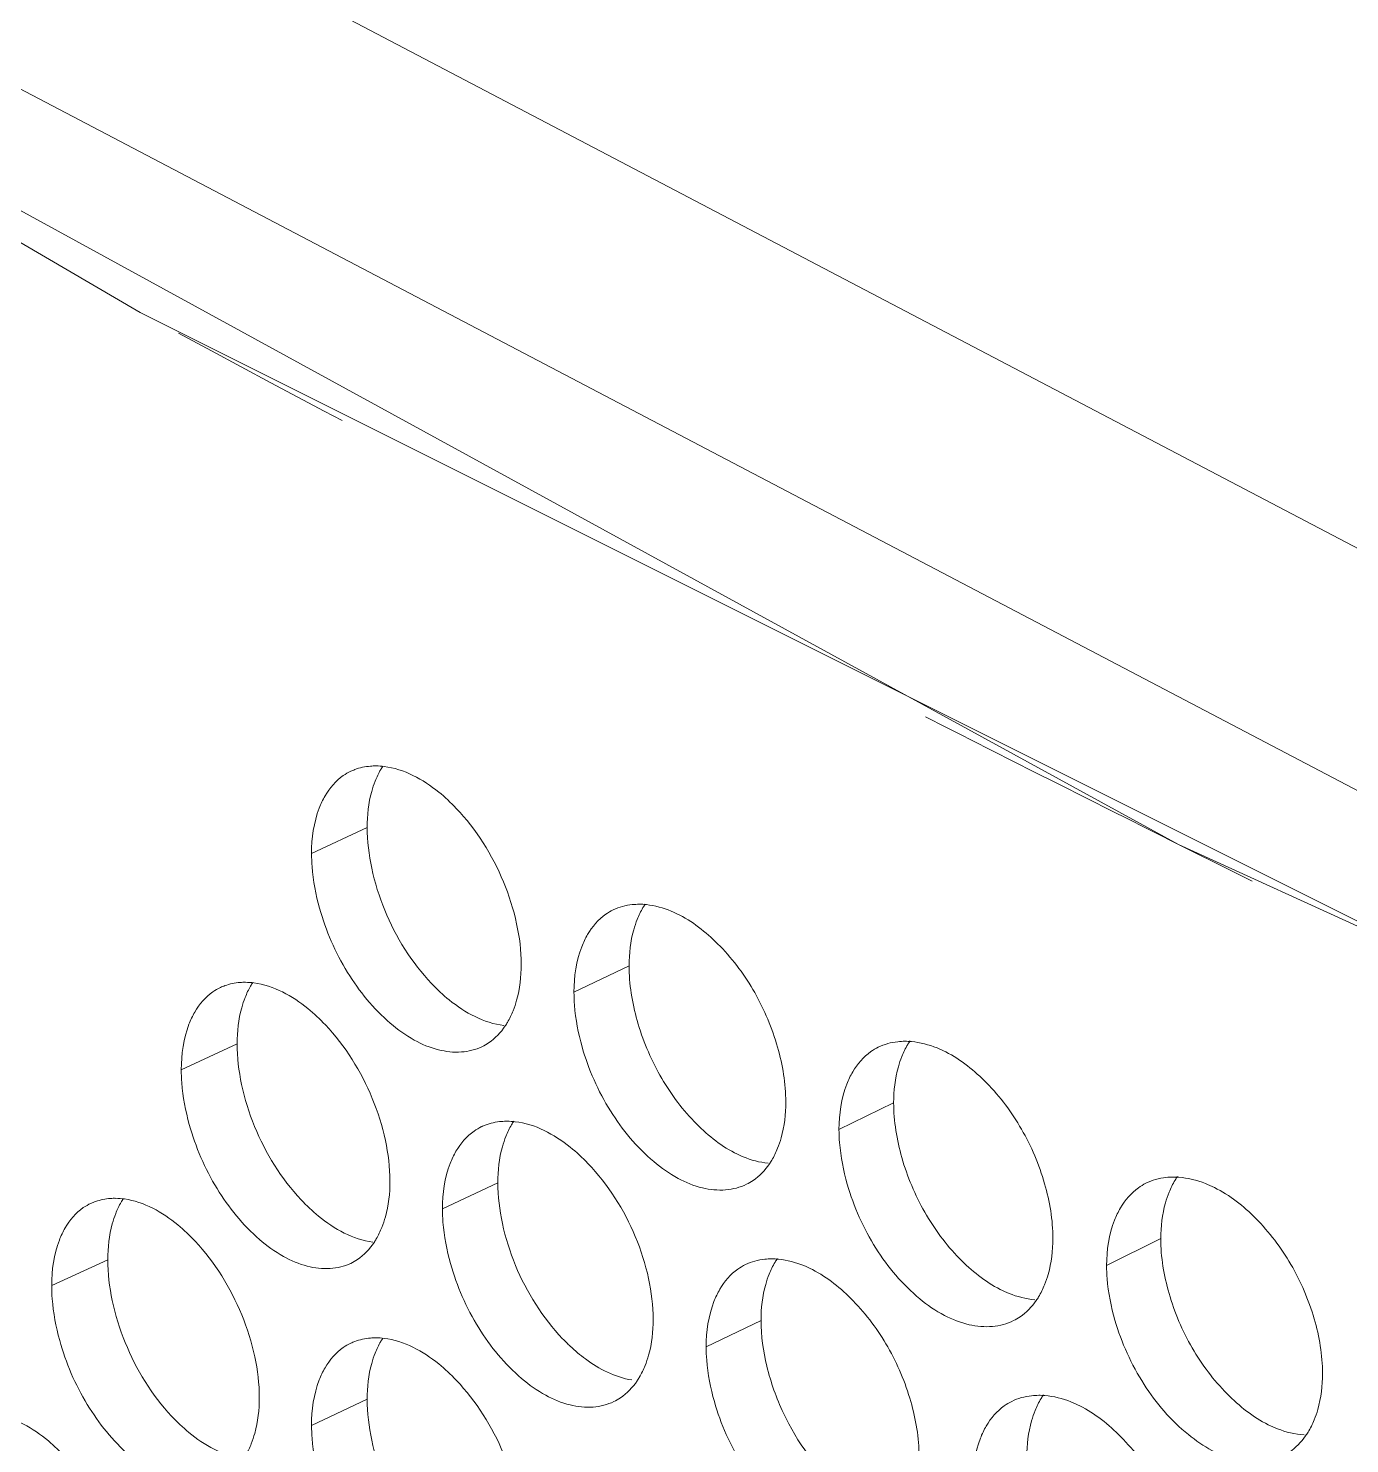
# Model space of a CAD drawing. Header units: millimetres. Extents: x 1177 to 4147, y 93 to 2194.
# Drawn here: x 2566.14 to 2584.33, y 1032.4 to 1051.89 of the extents above; entities that cross this region are included whole.
import ezdxf

# ---------------------------------------------------------------- set-up
doc = ezdxf.new("R2010")
doc.units = ezdxf.units.MM
doc.header["$LTSCALE"] = 0.1
doc.layers.get('0').update_dxf_attribs({"lineweight": 13})
doc.layers.add('标注', color=251, linetype='Continuous', lineweight=9)

# ---------------------------------------------------------------- blocks, each defined once
blk = doc.blocks.new('02')
for p, q in [((4437.242, 1088.383), (4405.308, 1106.991)), ((4409.242, 1104.407), (4457.667, 1077.918)), ((4424.659, 1102.91), (4464.428, 1082.046)), ((4422.405, 1099.322), (4467.017, 1075.917)), ((4480.329, 1066.839), (4437.242, 1088.383)), ((4452.69, 1080.429), (4453.107, 1080.217)), ((4453.107, 1080.217), (4453.39, 1080.073)), ((4457.176, 1078.164), (4457.667, 1077.918)), ((4457.667, 1077.918), (4510.646, 1053.705)), ((4457.667, 1077.918), (4457.824, 1077.84)), ((4457.824, 1077.84), (4458.579, 1077.463)), ((4458.579, 1077.463), (4459.119, 1077.194))]:
    blk.add_line(p, q)
at = {"layer": '标注'}
for p, q in [((4438.642, 1087.629), (4437.998, 1087.975)), ((4439.23, 1087.313), (4438.642, 1087.629)), ((4439.814, 1087.001), (4439.23, 1087.313)), ((4440.859, 1086.444), (4439.814, 1087.001)), ((4441.215, 1086.254), (4440.859, 1086.444)), ((4453.39, 1080.073), (4453.599, 1079.967)), ((4453.599, 1079.967), (4454.01, 1079.758)), ((4454.01, 1079.758), (4454.422, 1079.55)), ((4454.422, 1079.55), (4454.834, 1079.342)), ((4454.834, 1079.342), (4455.246, 1079.134)), ((4455.246, 1079.134), (4455.921, 1078.794)), ((4455.921, 1078.794), (4456.308, 1078.599)), ((4456.308, 1078.599), (4456.721, 1078.392)), ((4456.721, 1078.392), (4456.977, 1078.263)), ((4441.706, 1078.253), (4440.612, 1077.74)), ((4456.977, 1078.263), (4457.176, 1078.164)), ((4446.859, 1075.532), (4445.775, 1075.014)), ((4439.148, 1073.998), (4438.049, 1073.487)), ((4452.064, 1072.835), (4450.989, 1072.312)), ((4444.276, 1071.264), (4443.187, 1070.749)), ((4457.319, 1070.163), (4456.254, 1069.634)), ((4436.603, 1069.749), (4435.5, 1069.241)), ((4449.455, 1068.555), (4448.376, 1068.035)), ((4441.706, 1067.003), (4440.612, 1066.49))]:
    blk.add_line(p, q, dxfattribs=at)
for centre, radius, start, end in [((4441.831, 1078.405), 1.051, 110.5478, 115.181), ((4441.87, 1078.06), 1.402, 83.021, 89.4851), ((4447.053, 1075.321), 1.421, 84.008, 89.7708), ((4439.261, 1074.159), 1.043, 109.8653, 114.9718), ((4439.298, 1073.813), 1.393, 82.5184, 89.3404), ((4452.287, 1072.606), 1.439, 84.9711, 90.0516), ((4444.413, 1071.408), 1.06, 111.219, 115.391), ((4444.455, 1071.062), 1.411, 83.5175, 89.6286), ((4457.571, 1069.915), 1.459, 85.9113, 90.3279), ((4436.704, 1069.918), 1.034, 109.1713, 114.7632), ((4436.739, 1069.573), 1.384, 82.0095, 89.1943), ((4449.664, 1068.335), 1.43, 84.4925, 89.9118), ((4441.831, 1067.155), 1.051, 110.5478, 115.181), ((4441.87, 1066.81), 1.402, 83.021, 89.4851), ((4448.358, 1070.876), 3.881, 223.6886, 226.8164), ((4454.923, 1065.632), 1.449, 85.444, 90.1903)]:
    blk.add_arc(centre, radius, start, end, dxfattribs=at)
for points, knots in [([(4441.383, 1079.357), (4441.332, 1079.333), (4441.127, 1079.215), (4440.967, 1079.027), (4440.878, 1078.872)], [0, 0, 0, 0, 0.241405, 1, 1, 1, 1]), ([(4441.883, 1079.462), (4441.846, 1079.462), (4441.703, 1079.457), (4441.561, 1079.427), (4441.462, 1079.39)], [0, 0, 0, 0, 0.257421, 1, 1, 1, 1]), ([(4442.016, 1079.458), (4442.001, 1079.436), (4441.943, 1079.342), (4441.895, 1079.241), (4441.864, 1079.163)], [0, 0, 0, 0, 0.24229, 1, 1, 1, 1]), ([(4443.46, 1078.627), (4443.352, 1078.741), (4442.951, 1079.117), (4442.433, 1079.404), (4442.04, 1079.451)], [0, 0, 0, 0, 0.2848, 1, 1, 1, 1]), ([(4441.864, 1079.163), (4441.838, 1079.096), (4441.74, 1078.803), (4441.706, 1078.49), (4441.706, 1078.253)], [0, 0, 0, 0, 0.231941, 1, 1, 1, 1]), ([(4440.878, 1078.872), (4440.833, 1078.796), (4440.667, 1078.441), (4440.612, 1078.042), (4440.612, 1077.74)], [0, 0, 0, 0, 0.226413, 1, 1, 1, 1]), ([(4444.738, 1075.557), (4444.738, 1075.826), (4444.667, 1076.384), (4444.326, 1077.463), (4443.855, 1078.213), (4443.46, 1078.627)], [0, 0, 0, 0, 0.23815, 0.493704, 1, 1, 1, 1]), ([(4441.706, 1078.253), (4441.706, 1077.984), (4441.776, 1077.426), (4442.114, 1076.346), (4442.582, 1075.595), (4442.975, 1075.18)], [0, 0, 0, 0, 0.238364, 0.494066, 1, 1, 1, 1]), ([(4440.612, 1077.74), (4440.612, 1077.653), (4440.627, 1077.29), (4440.696, 1076.929), (4440.77, 1076.662)], [0, 0, 0, 0, 0.238347, 1, 1, 1, 1]), ([(4447.059, 1076.741), (4447.013, 1076.741), (4446.838, 1076.733), (4446.665, 1076.687), (4446.547, 1076.631)], [0, 0, 0, 0, 0.258386, 1, 1, 1, 1]), ([(4447.176, 1076.743), (4447.161, 1076.721), (4447.101, 1076.625), (4447.051, 1076.522), (4447.019, 1076.443)], [0, 0, 0, 0, 0.242372, 1, 1, 1, 1]), ([(4447.855, 1076.528), (4447.8, 1076.556), (4447.593, 1076.653), (4447.368, 1076.716), (4447.201, 1076.733)], [0, 0, 0, 0, 0.266572, 1, 1, 1, 1]), ([(4440.77, 1076.662), (4440.893, 1076.22), (4441.255, 1075.389), (4441.953, 1074.534), (4442.602, 1074.062), (4443.082, 1073.861), (4443.548, 1073.808), (4443.839, 1073.88), (4443.965, 1073.939)], [0, 0, 0, 0, 0.296459, 0.577388, 0.701761, 0.811885, 0.909764, 1, 1, 1, 1]), ([(4446.547, 1076.631), (4446.496, 1076.606), (4446.292, 1076.488), (4446.133, 1076.3), (4446.043, 1076.146)], [0, 0, 0, 0, 0.241792, 1, 1, 1, 1]), ([(4447.019, 1076.443), (4446.993, 1076.376), (4446.895, 1076.082), (4446.859, 1075.769), (4446.859, 1075.532)], [0, 0, 0, 0, 0.232238, 1, 1, 1, 1]), ([(4449.942, 1072.85), (4449.942, 1073.213), (4449.815, 1073.965), (4449.375, 1075.017), (4448.716, 1075.912), (4448.152, 1076.373), (4447.855, 1076.528)], [0, 0, 0, 0, 0.247645, 0.51293, 0.771215, 1, 1, 1, 1]), ([(4446.043, 1076.146), (4445.998, 1076.069), (4445.831, 1075.715), (4445.775, 1075.316), (4445.775, 1075.014)], [0, 0, 0, 0, 0.226902, 1, 1, 1, 1]), ([(4444.578, 1074.647), (4444.605, 1074.714), (4444.703, 1075.007), (4444.738, 1075.32), (4444.738, 1075.557)], [0, 0, 0, 0, 0.232176, 1, 1, 1, 1]), ([(4446.859, 1075.532), (4446.859, 1075.169), (4446.985, 1074.417), (4447.421, 1073.364), (4448.076, 1072.468), (4448.638, 1072.006), (4448.935, 1071.852)], [0, 0, 0, 0, 0.247948, 0.513377, 0.771501, 1, 1, 1, 1]), ([(4438.82, 1075.104), (4438.769, 1075.08), (4438.563, 1074.963), (4438.404, 1074.774), (4438.314, 1074.62)], [0, 0, 0, 0, 0.241203, 1, 1, 1, 1]), ([(4439.314, 1075.206), (4439.278, 1075.206), (4439.14, 1075.202), (4439.003, 1075.174), (4438.906, 1075.139)], [0, 0, 0, 0, 0.257304, 1, 1, 1, 1]), ([(4439.455, 1075.2), (4439.441, 1075.178), (4439.383, 1075.084), (4439.336, 1074.985), (4439.306, 1074.907)], [0, 0, 0, 0, 0.242253, 1, 1, 1, 1]), ([(4440.884, 1074.368), (4440.776, 1074.481), (4440.38, 1074.856), (4439.868, 1075.143), (4439.479, 1075.194)], [0, 0, 0, 0, 0.284863, 1, 1, 1, 1]), ([(4442.975, 1075.18), (4443.084, 1075.066), (4443.484, 1074.688), (4444.005, 1074.402), (4444.398, 1074.357)], [0, 0, 0, 0, 0.284914, 1, 1, 1, 1]), ([(4439.306, 1074.907), (4439.279, 1074.841), (4439.183, 1074.547), (4439.148, 1074.235), (4439.148, 1073.998)], [0, 0, 0, 0, 0.231792, 1, 1, 1, 1]), ([(4445.775, 1075.014), (4445.775, 1074.927), (4445.79, 1074.563), (4445.86, 1074.203), (4445.935, 1073.936)], [0, 0, 0, 0, 0.238408, 1, 1, 1, 1]), ([(4438.314, 1074.62), (4438.27, 1074.543), (4438.104, 1074.188), (4438.049, 1073.789), (4438.049, 1073.487)], [0, 0, 0, 0, 0.22617, 1, 1, 1, 1]), ([(4444.423, 1074.349), (4444.438, 1074.371), (4444.498, 1074.467), (4444.547, 1074.568), (4444.578, 1074.647)], [0, 0, 0, 0, 0.242345, 1, 1, 1, 1]), ([(4442.155, 1071.295), (4442.155, 1071.564), (4442.085, 1072.122), (4441.745, 1073.201), (4441.276, 1073.953), (4440.884, 1074.368)], [0, 0, 0, 0, 0.238218, 0.493853, 1, 1, 1, 1]), ([(4443.965, 1073.939), (4444.01, 1073.961), (4444.191, 1074.063), (4444.337, 1074.219), (4444.423, 1074.349)], [0, 0, 0, 0, 0.243242, 1, 1, 1, 1]), ([(4439.148, 1073.998), (4439.148, 1073.729), (4439.217, 1073.172), (4439.552, 1072.095), (4440.016, 1071.343), (4440.406, 1070.928)], [0, 0, 0, 0, 0.238381, 0.494102, 1, 1, 1, 1]), ([(4445.935, 1073.936), (4446.06, 1073.494), (4446.427, 1072.662), (4447.134, 1071.809), (4447.792, 1071.341), (4448.277, 1071.144), (4448.748, 1071.096), (4449.042, 1071.171), (4449.169, 1071.232)], [0, 0, 0, 0, 0.295542, 0.576027, 0.700439, 0.810823, 0.909172, 1, 1, 1, 1]), ([(4451.762, 1073.929), (4451.711, 1073.904), (4451.508, 1073.784), (4451.349, 1073.597), (4451.259, 1073.444)], [0, 0, 0, 0, 0.242161, 1, 1, 1, 1]), ([(4452.286, 1074.045), (4452.239, 1074.045), (4452.06, 1074.036), (4451.882, 1073.987), (4451.762, 1073.929)], [0, 0, 0, 0, 0.258402, 1, 1, 1, 1]), ([(4452.387, 1074.053), (4452.371, 1074.03), (4452.309, 1073.932), (4452.258, 1073.828), (4452.226, 1073.746)], [0, 0, 0, 0, 0.242465, 1, 1, 1, 1]), ([(4453.089, 1073.836), (4453.033, 1073.864), (4452.819, 1073.963), (4452.586, 1074.025), (4452.413, 1074.04)], [0, 0, 0, 0, 0.266651, 1, 1, 1, 1]), ([(4452.226, 1073.746), (4452.199, 1073.68), (4452.1, 1073.386), (4452.064, 1073.073), (4452.064, 1072.835)], [0, 0, 0, 0, 0.232536, 1, 1, 1, 1]), ([(4455.197, 1070.168), (4455.197, 1070.531), (4455.069, 1071.282), (4454.624, 1072.332), (4453.958, 1073.225), (4453.389, 1073.683), (4453.089, 1073.836)], [0, 0, 0, 0, 0.247276, 0.512232, 0.770569, 1, 1, 1, 1]), ([(4438.049, 1073.487), (4438.049, 1073.401), (4438.064, 1073.037), (4438.133, 1072.676), (4438.207, 1072.409)], [0, 0, 0, 0, 0.238316, 1, 1, 1, 1]), ([(4451.259, 1073.444), (4451.214, 1073.367), (4451.046, 1073.013), (4450.989, 1072.613), (4450.989, 1072.312)], [0, 0, 0, 0, 0.227393, 1, 1, 1, 1]), ([(4449.781, 1071.94), (4449.808, 1072.006), (4449.907, 1072.3), (4449.942, 1072.613), (4449.942, 1072.85)], [0, 0, 0, 0, 0.232474, 1, 1, 1, 1]), ([(4452.064, 1072.835), (4452.064, 1072.472), (4452.191, 1071.72), (4452.632, 1070.669), (4453.293, 1069.775), (4453.861, 1069.317), (4454.16, 1069.165)], [0, 0, 0, 0, 0.24758, 0.512681, 0.770856, 1, 1, 1, 1]), ([(4438.207, 1072.409), (4438.329, 1071.967), (4438.688, 1071.137), (4439.382, 1070.28), (4440.027, 1069.806), (4440.504, 1069.604), (4440.967, 1069.549), (4441.257, 1069.618), (4441.383, 1069.677)], [0, 0, 0, 0, 0.29692, 0.578074, 0.702428, 0.812421, 0.910064, 1, 1, 1, 1]), ([(4443.959, 1072.366), (4443.908, 1072.341), (4443.703, 1072.223), (4443.544, 1072.036), (4443.454, 1071.881)], [0, 0, 0, 0, 0.241601, 1, 1, 1, 1]), ([(4444.464, 1072.473), (4444.426, 1072.473), (4444.279, 1072.468), (4444.132, 1072.436), (4444.03, 1072.396)], [0, 0, 0, 0, 0.257534, 1, 1, 1, 1]), ([(4444.59, 1072.473), (4444.575, 1072.45), (4444.515, 1072.355), (4444.467, 1072.254), (4444.435, 1072.175)], [0, 0, 0, 0, 0.242329, 1, 1, 1, 1]), ([(4446.05, 1071.642), (4445.94, 1071.757), (4445.535, 1072.134), (4445.01, 1072.42), (4444.615, 1072.464)], [0, 0, 0, 0, 0.284731, 1, 1, 1, 1]), ([(4450.989, 1072.312), (4450.989, 1072.225), (4451.005, 1071.861), (4451.075, 1071.501), (4451.151, 1071.235)], [0, 0, 0, 0, 0.238471, 1, 1, 1, 1]), ([(4444.435, 1072.175), (4444.409, 1072.108), (4444.311, 1071.814), (4444.276, 1071.502), (4444.276, 1071.264)], [0, 0, 0, 0, 0.232089, 1, 1, 1, 1]), ([(4443.454, 1071.881), (4443.41, 1071.805), (4443.243, 1071.45), (4443.187, 1071.051), (4443.187, 1070.749)], [0, 0, 0, 0, 0.226658, 1, 1, 1, 1]), ([(4448.935, 1071.852), (4448.99, 1071.824), (4449.199, 1071.726), (4449.427, 1071.663), (4449.595, 1071.647)], [0, 0, 0, 0, 0.266559, 1, 1, 1, 1]), ([(4449.621, 1071.635), (4449.637, 1071.658), (4449.698, 1071.755), (4449.749, 1071.859), (4449.781, 1071.94)], [0, 0, 0, 0, 0.242432, 1, 1, 1, 1]), ([(4447.334, 1068.575), (4447.334, 1068.844), (4447.263, 1069.402), (4446.92, 1070.481), (4446.446, 1071.23), (4446.05, 1071.642)], [0, 0, 0, 0, 0.238081, 0.493556, 1, 1, 1, 1]), ([(4449.169, 1071.232), (4449.213, 1071.254), (4449.39, 1071.355), (4449.535, 1071.508), (4449.621, 1071.635)], [0, 0, 0, 0, 0.2437, 1, 1, 1, 1]), ([(4441.996, 1070.385), (4442.023, 1070.452), (4442.12, 1070.745), (4442.155, 1071.057), (4442.155, 1071.295)], [0, 0, 0, 0, 0.232027, 1, 1, 1, 1]), ([(4444.276, 1071.264), (4444.276, 1070.996), (4444.347, 1070.437), (4444.686, 1069.358), (4445.157, 1068.608), (4445.552, 1068.195)], [0, 0, 0, 0, 0.238296, 0.493918, 1, 1, 1, 1]), ([(4451.151, 1071.235), (4451.278, 1070.792), (4451.649, 1069.959), (4452.367, 1069.109), (4453.032, 1068.645), (4453.524, 1068.452), (4454, 1068.409), (4454.295, 1068.487), (4454.423, 1068.55)], [0, 0, 0, 0, 0.294634, 0.574682, 0.699134, 0.809777, 0.908589, 1, 1, 1, 1]), ([(4457.027, 1071.252), (4456.976, 1071.226), (4456.774, 1071.105), (4456.616, 1070.919), (4456.526, 1070.766)], [0, 0, 0, 0, 0.242512, 1, 1, 1, 1]), ([(4457.563, 1071.374), (4457.516, 1071.374), (4457.332, 1071.363), (4457.149, 1071.312), (4457.027, 1071.252)], [0, 0, 0, 0, 0.258421, 1, 1, 1, 1]), ([(4457.648, 1071.387), (4457.632, 1071.363), (4457.568, 1071.264), (4457.516, 1071.157), (4457.482, 1071.075)], [0, 0, 0, 0, 0.242569, 1, 1, 1, 1]), ([(4458.374, 1071.168), (4458.316, 1071.197), (4458.094, 1071.297), (4457.853, 1071.358), (4457.675, 1071.37)], [0, 0, 0, 0, 0.266713, 1, 1, 1, 1]), ([(4460.502, 1067.51), (4460.502, 1067.873), (4460.373, 1068.625), (4459.923, 1069.673), (4459.251, 1070.563), (4458.677, 1071.017), (4458.374, 1071.168)], [0, 0, 0, 0, 0.246911, 0.511538, 0.769926, 1, 1, 1, 1]), ([(4436.27, 1070.857), (4436.219, 1070.833), (4436.013, 1070.717), (4435.853, 1070.528), (4435.764, 1070.373)], [0, 0, 0, 0, 0.240997, 1, 1, 1, 1]), ([(4436.758, 1070.956), (4436.724, 1070.957), (4436.59, 1070.953), (4436.457, 1070.927), (4436.364, 1070.895)], [0, 0, 0, 0, 0.257182, 1, 1, 1, 1]), ([(4436.907, 1070.947), (4436.893, 1070.925), (4436.837, 1070.833), (4436.79, 1070.734), (4436.76, 1070.658)], [0, 0, 0, 0, 0.24222, 1, 1, 1, 1]), ([(4438.32, 1070.114), (4438.214, 1070.227), (4437.822, 1070.601), (4437.316, 1070.889), (4436.931, 1070.943)], [0, 0, 0, 0, 0.284921, 1, 1, 1, 1]), ([(4440.406, 1070.928), (4440.514, 1070.813), (4440.911, 1070.434), (4441.427, 1070.145), (4441.819, 1070.097)], [0, 0, 0, 0, 0.285068, 1, 1, 1, 1]), ([(4457.482, 1071.075), (4457.455, 1071.008), (4457.355, 1070.714), (4457.319, 1070.4), (4457.319, 1070.163)], [0, 0, 0, 0, 0.232835, 1, 1, 1, 1]), ([(4436.76, 1070.658), (4436.734, 1070.591), (4436.638, 1070.298), (4436.603, 1069.986), (4436.603, 1069.749)], [0, 0, 0, 0, 0.231643, 1, 1, 1, 1]), ([(4443.187, 1070.749), (4443.187, 1070.662), (4443.202, 1070.298), (4443.271, 1069.938), (4443.346, 1069.671)], [0, 0, 0, 0, 0.238377, 1, 1, 1, 1]), ([(4456.526, 1070.766), (4456.481, 1070.689), (4456.312, 1070.335), (4456.254, 1069.936), (4456.254, 1069.634)], [0, 0, 0, 0, 0.227885, 1, 1, 1, 1]), ([(4435.764, 1070.373), (4435.72, 1070.296), (4435.555, 1069.941), (4435.5, 1069.543), (4435.5, 1069.241)], [0, 0, 0, 0, 0.225927, 1, 1, 1, 1]), ([(4441.844, 1070.089), (4441.858, 1070.112), (4441.917, 1070.206), (4441.965, 1070.307), (4441.996, 1070.385)], [0, 0, 0, 0, 0.242305, 1, 1, 1, 1]), ([(4439.585, 1067.038), (4439.585, 1067.307), (4439.515, 1067.866), (4439.177, 1068.945), (4438.711, 1069.698), (4438.32, 1070.114)], [0, 0, 0, 0, 0.238287, 0.494002, 1, 1, 1, 1]), ([(4441.383, 1069.677), (4441.428, 1069.699), (4441.61, 1069.801), (4441.757, 1069.958), (4441.844, 1070.089)], [0, 0, 0, 0, 0.243002, 1, 1, 1, 1]), ([(4455.034, 1069.257), (4455.062, 1069.323), (4455.161, 1069.617), (4455.197, 1069.93), (4455.197, 1070.168)], [0, 0, 0, 0, 0.232772, 1, 1, 1, 1]), ([(4457.319, 1070.163), (4457.319, 1069.8), (4457.447, 1069.048), (4457.893, 1067.999), (4458.561, 1067.108), (4459.134, 1066.653), (4459.435, 1066.502)], [0, 0, 0, 0, 0.247215, 0.511988, 0.770214, 1, 1, 1, 1]), ([(4436.603, 1069.749), (4436.603, 1069.479), (4436.673, 1068.921), (4437.007, 1067.841), (4437.47, 1067.087), (4437.86, 1066.67)], [0, 0, 0, 0, 0.238501, 0.494363, 1, 1, 1, 1]), ([(4449.666, 1069.765), (4449.62, 1069.765), (4449.443, 1069.756), (4449.267, 1069.709), (4449.148, 1069.652)], [0, 0, 0, 0, 0.258394, 1, 1, 1, 1]), ([(4449.775, 1069.77), (4449.76, 1069.747), (4449.699, 1069.65), (4449.648, 1069.547), (4449.616, 1069.466)], [0, 0, 0, 0, 0.242417, 1, 1, 1, 1]), ([(4450.466, 1069.554), (4450.411, 1069.582), (4450.2, 1069.68), (4449.971, 1069.742), (4449.801, 1069.758)], [0, 0, 0, 0, 0.266613, 1, 1, 1, 1]), ([(4443.346, 1069.671), (4443.47, 1069.229), (4443.834, 1068.398), (4444.537, 1067.544), (4445.19, 1067.073), (4445.673, 1066.875), (4446.142, 1066.824), (4446.434, 1066.897), (4446.561, 1066.958)], [0, 0, 0, 0, 0.295999, 0.576706, 0.701098, 0.811352, 0.909467, 1, 1, 1, 1]), ([(4449.148, 1069.652), (4449.097, 1069.627), (4448.894, 1069.508), (4448.735, 1069.321), (4448.645, 1069.167)], [0, 0, 0, 0, 0.241979, 1, 1, 1, 1]), ([(4449.616, 1069.466), (4449.589, 1069.4), (4449.491, 1069.106), (4449.455, 1068.793), (4449.455, 1068.555)], [0, 0, 0, 0, 0.232387, 1, 1, 1, 1]), ([(4452.564, 1065.881), (4452.564, 1066.244), (4452.436, 1066.996), (4451.993, 1068.047), (4451.331, 1068.941), (4450.765, 1069.4), (4450.466, 1069.554)], [0, 0, 0, 0, 0.24746, 0.512581, 0.770891, 1, 1, 1, 1]), ([(4456.254, 1069.634), (4456.254, 1069.548), (4456.27, 1069.184), (4456.341, 1068.824), (4456.418, 1068.558)], [0, 0, 0, 0, 0.238534, 1, 1, 1, 1]), ([(4435.5, 1069.241), (4435.5, 1069.154), (4435.515, 1068.79), (4435.583, 1068.429), (4435.657, 1068.162)], [0, 0, 0, 0, 0.238286, 1, 1, 1, 1]), ([(4454.87, 1068.947), (4454.886, 1068.97), (4454.949, 1069.069), (4455.001, 1069.174), (4455.034, 1069.257)], [0, 0, 0, 0, 0.242531, 1, 1, 1, 1]), ([(4448.645, 1069.167), (4448.6, 1069.09), (4448.432, 1068.736), (4448.376, 1068.336), (4448.376, 1068.035)], [0, 0, 0, 0, 0.227147, 1, 1, 1, 1]), ([(4454.16, 1069.165), (4454.217, 1069.136), (4454.433, 1069.037), (4454.669, 1068.976), (4454.843, 1068.962)], [0, 0, 0, 0, 0.266627, 1, 1, 1, 1]), ([(4454.423, 1068.55), (4454.467, 1068.571), (4454.641, 1068.672), (4454.784, 1068.822), (4454.87, 1068.947)], [0, 0, 0, 0, 0.244132, 1, 1, 1, 1]), ([(4447.173, 1067.665), (4447.2, 1067.732), (4447.299, 1068.026), (4447.334, 1068.338), (4447.334, 1068.575)], [0, 0, 0, 0, 0.232325, 1, 1, 1, 1]), ([(4449.455, 1068.555), (4449.455, 1068.252), (4449.546, 1067.621), (4449.967, 1066.432), (4450.549, 1065.626), (4451.032, 1065.223)], [0, 0, 0, 0, 0.241276, 0.500269, 1, 1, 1, 1]), ([(4456.418, 1068.558), (4456.546, 1068.115), (4456.925, 1067.28), (4457.757, 1066.303), (4458.624, 1065.801), (4459.301, 1065.746), (4459.599, 1065.827), (4459.729, 1065.892)], [0, 0, 0, 0, 0.294207, 0.574275, 0.808437, 0.907868, 1, 1, 1, 1]), ([(4435.657, 1068.162), (4435.778, 1067.72), (4436.135, 1066.891), (4436.823, 1066.033), (4437.464, 1065.557), (4437.939, 1065.352), (4438.399, 1065.295), (4438.688, 1065.363), (4438.813, 1065.421)], [0, 0, 0, 0, 0.297384, 0.578764, 0.7031, 0.812961, 0.910366, 1, 1, 1, 1]), ([(4441.383, 1068.107), (4441.332, 1068.083), (4441.127, 1067.965), (4440.967, 1067.777), (4440.878, 1067.622)], [0, 0, 0, 0, 0.241405, 1, 1, 1, 1]), ([(4441.883, 1068.212), (4441.846, 1068.212), (4441.703, 1068.207), (4441.561, 1068.177), (4441.462, 1068.14)], [0, 0, 0, 0, 0.257421, 1, 1, 1, 1]), ([(4442.016, 1068.208), (4442.001, 1068.186), (4441.943, 1068.092), (4441.895, 1067.991), (4441.864, 1067.913)], [0, 0, 0, 0, 0.24229, 1, 1, 1, 1]), ([(4443.46, 1067.377), (4443.352, 1067.491), (4442.951, 1067.867), (4442.433, 1068.154), (4442.04, 1068.201)], [0, 0, 0, 0, 0.2848, 1, 1, 1, 1]), ([(4441.864, 1067.913), (4441.838, 1067.846), (4441.74, 1067.553), (4441.706, 1067.24), (4441.706, 1067.003)], [0, 0, 0, 0, 0.231941, 1, 1, 1, 1]), ([(4445.702, 1068.046), (4445.797, 1067.957), (4446.149, 1067.658), (4446.584, 1067.436), (4446.914, 1067.384)], [0, 0, 0, 0, 0.2798, 1, 1, 1, 1]), ([(4448.376, 1068.035), (4448.376, 1067.948), (4448.391, 1067.584), (4448.461, 1067.224), (4448.537, 1066.958)], [0, 0, 0, 0, 0.238439, 1, 1, 1, 1]), ([(4440.878, 1067.622), (4440.833, 1067.546), (4440.667, 1067.191), (4440.612, 1066.792), (4440.612, 1066.49)], [0, 0, 0, 0, 0.226413, 1, 1, 1, 1]), ([(4447.016, 1067.364), (4447.031, 1067.387), (4447.092, 1067.483), (4447.141, 1067.586), (4447.173, 1067.665)], [0, 0, 0, 0, 0.242387, 1, 1, 1, 1]), ([(4460.338, 1066.598), (4460.365, 1066.665), (4460.466, 1066.959), (4460.502, 1067.272), (4460.502, 1067.51)], [0, 0, 0, 0, 0.233071, 1, 1, 1, 1]), ([(4444.738, 1064.307), (4444.738, 1064.576), (4444.667, 1065.134), (4444.326, 1066.213), (4443.855, 1066.963), (4443.46, 1067.377)], [0, 0, 0, 0, 0.23815, 0.493704, 1, 1, 1, 1]), ([(4446.561, 1066.958), (4446.606, 1066.979), (4446.784, 1067.081), (4446.93, 1067.235), (4447.016, 1067.364)], [0, 0, 0, 0, 0.243475, 1, 1, 1, 1]), ([(4439.427, 1066.129), (4439.453, 1066.196), (4439.55, 1066.489), (4439.585, 1066.801), (4439.585, 1067.038)], [0, 0, 0, 0, 0.231878, 1, 1, 1, 1]), ([(4441.706, 1067.003), (4441.706, 1066.734), (4441.776, 1066.176), (4442.114, 1065.096), (4442.582, 1064.345), (4442.975, 1063.93)], [0, 0, 0, 0, 0.238364, 0.494066, 1, 1, 1, 1]), ([(4448.537, 1066.958), (4448.662, 1066.515), (4449.032, 1065.682), (4449.744, 1064.831), (4450.405, 1064.365), (4450.894, 1064.17), (4451.368, 1064.124), (4451.662, 1064.201), (4451.79, 1064.263)], [0, 0, 0, 0, 0.295087, 0.575352, 0.699785, 0.810298, 0.90888, 1, 1, 1, 1]), ([(4454.388, 1066.962), (4454.337, 1066.937), (4454.135, 1066.817), (4453.976, 1066.63), (4453.886, 1066.477)], [0, 0, 0, 0, 0.242339, 1, 1, 1, 1]), ([(4454.918, 1067.081), (4454.871, 1067.081), (4454.69, 1067.072), (4454.509, 1067.022), (4454.388, 1066.962)], [0, 0, 0, 0, 0.258411, 1, 1, 1, 1]), ([(4455.011, 1067.092), (4454.995, 1067.068), (4454.932, 1066.97), (4454.881, 1066.864), (4454.848, 1066.782)], [0, 0, 0, 0, 0.242516, 1, 1, 1, 1]), ([(4455.726, 1066.874), (4455.669, 1066.903), (4455.45, 1067.002), (4455.213, 1067.063), (4455.038, 1067.077)], [0, 0, 0, 0, 0.266684, 1, 1, 1, 1]), ([(4435.769, 1065.867), (4435.664, 1065.979), (4435.277, 1066.352), (4434.778, 1066.641), (4434.396, 1066.697)], [0, 0, 0, 0, 0.284973, 1, 1, 1, 1]), ([(4437.86, 1066.67), (4437.966, 1066.556), (4438.358, 1066.181), (4438.866, 1065.893), (4439.253, 1065.842)], [0, 0, 0, 0, 0.285047, 1, 1, 1, 1]), ([(4454.848, 1066.782), (4454.821, 1066.716), (4454.721, 1066.422), (4454.685, 1066.108), (4454.685, 1065.871)], [0, 0, 0, 0, 0.232686, 1, 1, 1, 1]), ([(4457.844, 1063.211), (4457.844, 1063.574), (4457.715, 1064.325), (4457.268, 1065.375), (4456.598, 1066.266), (4456.027, 1066.722), (4455.726, 1066.874)], [0, 0, 0, 0, 0.247093, 0.511885, 0.770247, 1, 1, 1, 1]), ([(4440.612, 1066.49), (4440.612, 1066.403), (4440.627, 1066.04), (4440.696, 1065.679), (4440.77, 1065.412)], [0, 0, 0, 0, 0.238347, 1, 1, 1, 1]), ([(4453.886, 1066.477), (4453.841, 1066.4), (4453.673, 1066.046), (4453.616, 1065.646), (4453.616, 1065.345)], [0, 0, 0, 0, 0.227639, 1, 1, 1, 1]), ([(4459.435, 1066.502), (4459.494, 1066.473), (4459.718, 1066.373), (4459.961, 1066.313), (4460.141, 1066.301)], [0, 0, 0, 0, 0.266679, 1, 1, 1, 1]), ([(4460.169, 1066.283), (4460.185, 1066.307), (4460.25, 1066.407), (4460.304, 1066.515), (4460.338, 1066.598)], [0, 0, 0, 0, 0.24264, 1, 1, 1, 1]), ([(4439.277, 1065.836), (4439.291, 1065.859), (4439.349, 1065.952), (4439.396, 1066.052), (4439.427, 1066.129)], [0, 0, 0, 0, 0.242268, 1, 1, 1, 1]), ([(4459.729, 1065.892), (4459.772, 1065.914), (4459.942, 1066.014), (4460.083, 1066.161), (4460.169, 1066.283)], [0, 0, 0, 0, 0.244538, 1, 1, 1, 1])]:
    blk.add_open_spline(points, degree=3, knots=knots, dxfattribs=at)

msp = doc.modelspace()

# ---------------------------------------------------------------- block references
at = {"xscale": 0.7, "yscale": 0.7, "zscale": 0.7}
msp.add_blockref('02', (-538.391, 286.112), dxfattribs=at)

doc.saveas('drawing.dxf')
